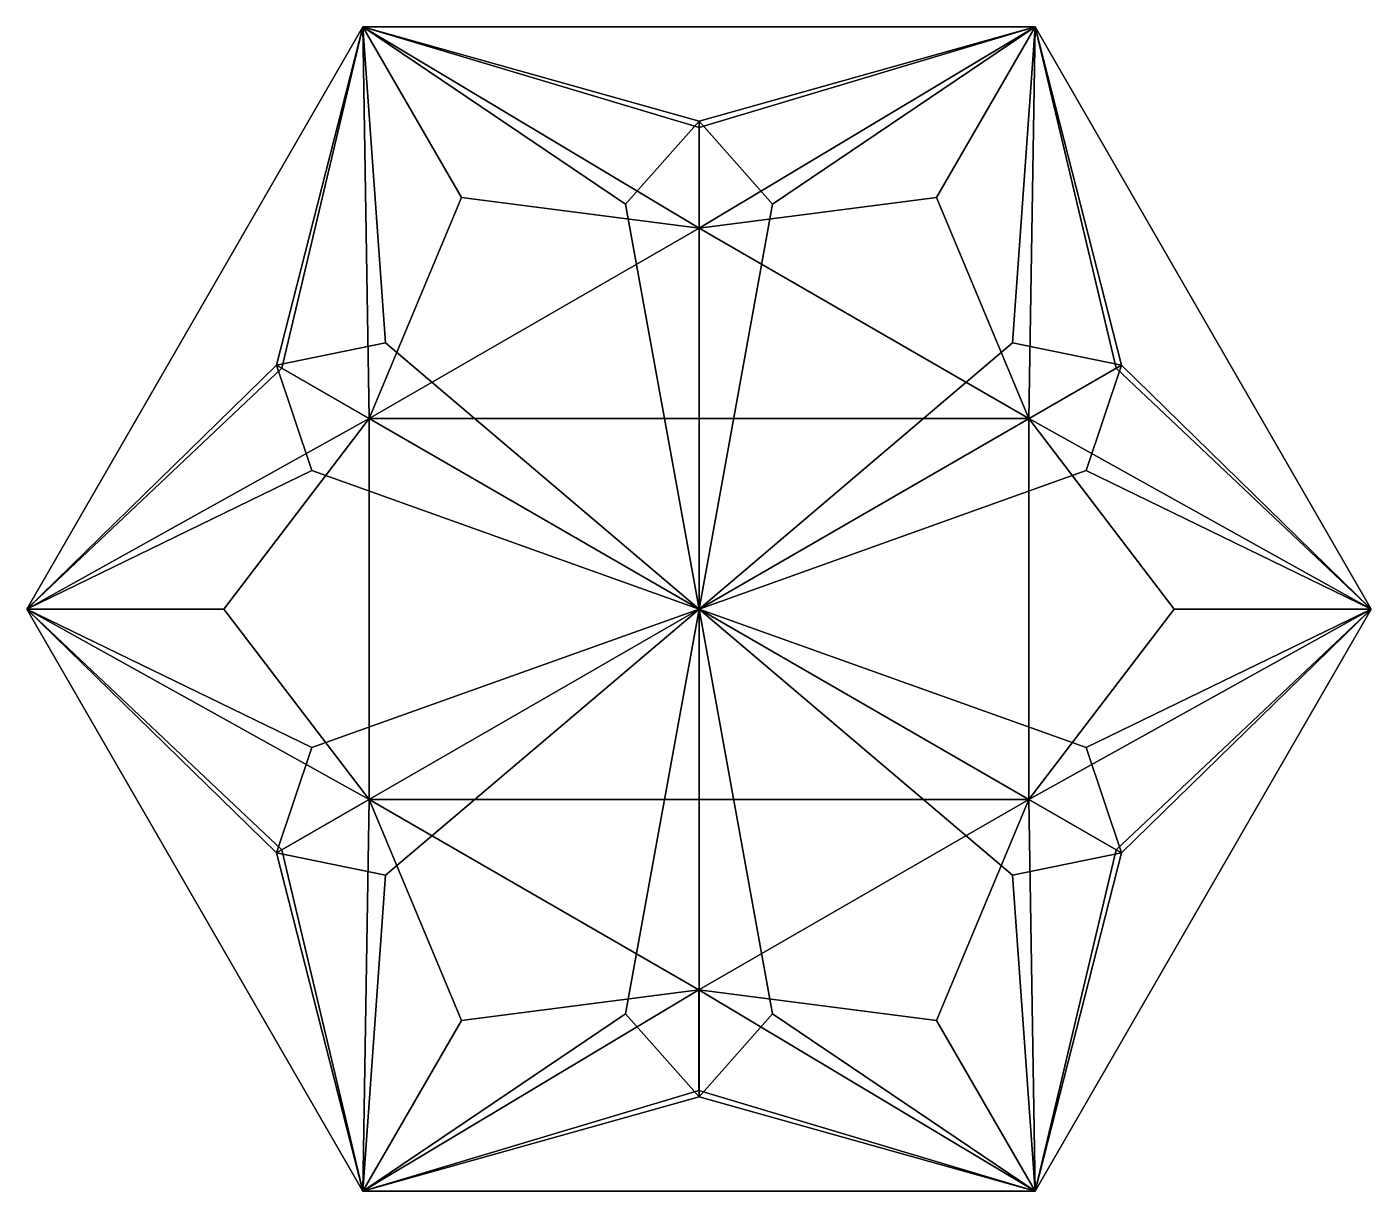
# Model space of a CAD drawing. Extents: x -1.85 to 0.45, y -1 to 1.
import ezdxf

# ---------------------------------------------------------------- set-up
doc = ezdxf.new("R2010")
doc.units = 0
doc.layers.add('Cylinder', color=15, linetype='CONTINUOUS')

msp = doc.modelspace()

# ---------------------------------------------------------------- linework, layer by layer
at = {"layer": 'Cylinder', "color": 0}
for points in [[(-1.424443, 0.418492, -0.439777), (-1.276117, 0.99857, -0.093257), (-1.852642, 0, -0.093257)], [(-1.852642, 0, -0.066527), (-1.852642, 0, -0.093257), (-1.276117, 0.99857, -0.093257), (-1.276117, 0.99857, -0.066527)], [(-1.852642, 0, -0.066527), (-1.276117, 0.99857, -0.066527), (-1.415144, 0.413119, 0.179577)], [(-1.237601, 0.456522, -0.518063), (-1.276117, 0.99857, -0.093257), (-1.424443, 0.418492, -0.439777)], [(-1.265502, 0.326724, 0.350891), (-1.415144, 0.413119, 0.179577), (-1.276117, 0.99857, -0.066527)], [(-1.276117, 0.99857, -0.066527), (-1.276117, 0.99857, -0.093257), (-0.123069, 0.99857, -0.093256), (-0.123069, 0.99857, -0.066528)], [(-0.123069, 0.99857, -0.093256), (-1.276117, 0.99857, -0.093257), (-0.699593, 0.836985, -0.439777)], [(-0.825949, 0.694193, -0.518061), (-1.276117, 0.99857, -0.093257), (-1.237601, 0.456522, -0.518063), (-0.699593, 0, -1.095586)], [(-0.699593, 0.836985, -0.439777), (-1.276117, 0.99857, -0.093257), (-0.825949, 0.694193, -0.518061)], [(-0.699587, 0.826244, 0.179579), (-1.276117, 0.99857, -0.066527), (-0.123069, 0.99857, -0.066528)], [(-1.276117, 0.99857, -0.066527), (-0.699587, 0.826244, 0.179579), (-0.699588, 0.653453, 0.350892)], [(-1.107183, 0.705966, 0.182766), (-1.276117, 0.99857, -0.066527), (-0.699588, 0.653453, 0.350892)], [(-1.265502, 0.326724, 0.350891), (-1.276117, 0.99857, -0.066527), (-1.107183, 0.705966, 0.182766)], [(-0.57324, 0.694192, -0.518063), (-0.123069, 0.99857, -0.093256), (-0.699593, 0.836985, -0.439777)], [(-0.161583, 0.456523, -0.518062), (-0.123069, 0.99857, -0.093256), (-0.57324, 0.694192, -0.518063), (-0.699593, 0, -1.095586)], [(-0.699588, 0.653453, 0.350892), (-0.699587, 0.826244, 0.179579), (-0.123069, 0.99857, -0.066528)], [(-0.699588, 0.653453, 0.350892), (-0.123069, 0.99857, -0.066528), (-0.292005, 0.705963, 0.182768)], [(-0.292005, 0.705963, 0.182768), (-0.123069, 0.99857, -0.066528), (-0.133683, 0.32672, 0.350892)], [(0.025257, 0.418493, -0.439777), (-0.123069, 0.99857, -0.093256), (-0.161583, 0.456523, -0.518062)], [(-0.123069, 0.99857, -0.066528), (0.015959, 0.413116, 0.179578), (-0.133683, 0.32672, 0.350892)], [(-0.123069, 0.99857, -0.066528), (-0.123069, 0.99857, -0.093256), (0.453456, 0, -0.093257), (0.453456, 0, -0.066528)], [(0.453456, 0, -0.093257), (-0.123069, 0.99857, -0.093256), (0.025257, 0.418493, -0.439777)], [(0.015959, 0.413116, 0.179578), (-0.123069, 0.99857, -0.066528), (0.453456, 0, -0.066528)], [(-0.699593, 0.836985, -0.439777), (-0.825949, 0.694193, -0.518061), (-0.699593, 0, -1.095586)], [(-0.57324, 0.694192, -0.518063), (-0.699593, 0.836985, -0.439777), (-0.699593, 0, -1.095586)], [(-1.265502, 0.326724, 0.350891), (-1.107183, 0.705966, 0.182766), (-0.699588, 0.653453, 0.350892)], [(-0.699588, 0.653453, 0.350892), (-0.292005, 0.705963, 0.182768), (-0.133683, 0.32672, 0.350892)], [(-0.699588, 0.653453, 0.350892), (-0.133683, 0.32672, 0.350892), (-1.265502, 0.326724, 0.350891)], [(-0.699593, 0, -1.095586), (-1.237601, 0.456522, -0.518063), (-1.424443, 0.418492, -0.439777)], [(0.025257, 0.418493, -0.439777), (-0.161583, 0.456523, -0.518062), (-0.699593, 0, -1.095586)], [(-1.424443, 0.418492, -0.439777), (-1.852642, 0, -0.093257), (-1.363953, 0.237671, -0.518066)], [(-1.424443, 0.418492, -0.439777), (-1.363953, 0.237671, -0.518066), (-0.699593, 0, -1.095586)], [(0.025257, 0.418493, -0.439777), (-0.699593, 0, -1.095586), (-0.03523, 0.237671, -0.518063)], [(-0.03523, 0.237671, -0.518063), (0.453456, 0, -0.093257), (0.025257, 0.418493, -0.439777)], [(-1.852642, 0, -0.066527), (-1.415144, 0.413119, 0.179577), (-1.265502, 0.326724, 0.350891)], [(-0.133683, 0.32672, 0.350892), (0.015959, 0.413116, 0.179578), (0.453456, 0, -0.066528)], [(-1.514777, 0, 0.182763), (-1.852642, 0, -0.066527), (-1.265502, 0.326724, 0.350891)], [(-1.514777, 0, 0.182763), (-1.265502, 0.326724, 0.350891), (-1.265506, -0.326729, 0.350886)], [(-1.265502, 0.326724, 0.350891), (-0.133684, -0.326734, 0.350888), (-1.265506, -0.326729, 0.350886)], [(-0.133683, 0.32672, 0.350892), (-0.133684, -0.326734, 0.350888), (-1.265502, 0.326724, 0.350891)], [(-0.133684, -0.326734, 0.350888), (-0.133683, 0.32672, 0.350892), (0.11559, 0, 0.182764)], [(-0.133683, 0.32672, 0.350892), (0.453456, 0, -0.066528), (0.11559, 0, 0.182764)], [(-1.363953, 0.237671, -0.518066), (-1.852642, 0, -0.093257), (-1.363957, -0.237671, -0.518063), (-0.699593, 0, -1.095586)], [(-0.035226, -0.237669, -0.518061), (0.453456, 0, -0.093257), (-0.03523, 0.237671, -0.518063), (-0.699593, 0, -1.095586)], [(-1.852642, 0, -0.093257), (-1.276118, -0.998569, -0.093257), (-1.424443, -0.418492, -0.439777)], [(-1.363957, -0.237671, -0.518063), (-1.852642, 0, -0.093257), (-1.424443, -0.418492, -0.439777)], [(-1.276118, -0.998569, -0.066528), (-1.276118, -0.998569, -0.093257), (-1.852642, 0, -0.093257), (-1.852642, 0, -0.066527)], [(-1.415144, -0.41312, 0.179577), (-1.276118, -0.998569, -0.066528), (-1.852642, 0, -0.066527)], [(-1.265506, -0.326729, 0.350886), (-1.415144, -0.41312, 0.179577), (-1.852642, 0, -0.066527)], [(-1.265506, -0.326729, 0.350886), (-1.852642, 0, -0.066527), (-1.514777, 0, 0.182763)], [(-1.424443, -0.418492, -0.439777), (-1.237604, -0.456524, -0.518061), (-0.699593, 0, -1.095586)], [(-1.363957, -0.237671, -0.518063), (-1.424443, -0.418492, -0.439777), (-0.699593, 0, -1.095586)], [(-1.237604, -0.456524, -0.518061), (-1.276118, -0.998569, -0.093257), (-0.825943, -0.69419, -0.518065), (-0.699593, 0, -1.095586)], [(-0.699593, 0, -1.095586), (-0.825943, -0.69419, -0.518065), (-0.699593, -0.836985, -0.439777)], [(0.025257, -0.418492, -0.439777), (-0.035226, -0.237669, -0.518061), (-0.699593, 0, -1.095586)], [(-0.699593, 0, -1.095586), (-0.161582, -0.456519, -0.518064), (0.025257, -0.418492, -0.439777)], [(-0.573237, -0.694193, -0.518061), (-0.123069, -0.99857, -0.093257), (-0.161582, -0.456519, -0.518064), (-0.699593, 0, -1.095586)], [(-0.699593, -0.836985, -0.439777), (-0.573237, -0.694193, -0.518061), (-0.699593, 0, -1.095586)], [(0.453456, 0, -0.066528), (0.015953, -0.413128, 0.179578), (-0.133684, -0.326734, 0.350888)], [(0.11559, 0, 0.182764), (0.453456, 0, -0.066528), (-0.133684, -0.326734, 0.350888)], [(-0.123069, -0.99857, -0.093257), (0.453456, 0, -0.093257), (0.025257, -0.418492, -0.439777)], [(0.453456, 0, -0.066528), (0.453456, 0, -0.093257), (-0.123069, -0.99857, -0.093257), (-0.123069, -0.99857, -0.066527)], [(0.015953, -0.413128, 0.179578), (0.453456, 0, -0.066528), (-0.123069, -0.99857, -0.066527)], [(0.025257, -0.418492, -0.439777), (0.453456, 0, -0.093257), (-0.035226, -0.237669, -0.518061)], [(-1.276118, -0.998569, -0.066528), (-1.415144, -0.41312, 0.179577), (-1.265506, -0.326729, 0.350886)], [(-1.107184, -0.705969, 0.182764), (-1.276118, -0.998569, -0.066528), (-1.265506, -0.326729, 0.350886)], [(-0.133684, -0.326734, 0.350888), (-0.699597, -0.65346, 0.350886), (-1.265506, -0.326729, 0.350886)], [(-1.107184, -0.705969, 0.182764), (-1.265506, -0.326729, 0.350886), (-0.699597, -0.65346, 0.350886)], [(-0.699597, -0.65346, 0.350886), (-0.133684, -0.326734, 0.350888), (-0.291999, -0.705974, 0.18276)], [(-0.133684, -0.326734, 0.350888), (-0.123069, -0.99857, -0.066527), (-0.291999, -0.705974, 0.18276)], [(-0.133684, -0.326734, 0.350888), (0.015953, -0.413128, 0.179578), (-0.123069, -0.99857, -0.066527)], [(-1.424443, -0.418492, -0.439777), (-1.276118, -0.998569, -0.093257), (-1.237604, -0.456524, -0.518061)], [(-0.161582, -0.456519, -0.518064), (-0.123069, -0.99857, -0.093257), (0.025257, -0.418492, -0.439777)], [(-0.699597, -0.65346, 0.350886), (-0.699599, -0.826245, 0.179578), (-1.276118, -0.998569, -0.066528)], [(-0.699597, -0.65346, 0.350886), (-1.276118, -0.998569, -0.066528), (-1.107184, -0.705969, 0.182764)], [(-0.123069, -0.99857, -0.066527), (-0.699599, -0.826245, 0.179578), (-0.699597, -0.65346, 0.350886)], [(-0.291999, -0.705974, 0.18276), (-0.123069, -0.99857, -0.066527), (-0.699597, -0.65346, 0.350886)], [(-0.825943, -0.69419, -0.518065), (-1.276118, -0.998569, -0.093257), (-0.699593, -0.836985, -0.439777)], [(-0.699593, -0.836985, -0.439777), (-0.123069, -0.99857, -0.093257), (-0.573237, -0.694193, -0.518061)], [(-0.699599, -0.826245, 0.179578), (-0.123069, -0.99857, -0.066527), (-1.276118, -0.998569, -0.066528)], [(-1.276118, -0.998569, -0.093257), (-0.123069, -0.99857, -0.093257), (-0.699593, -0.836985, -0.439777)], [(-0.123069, -0.99857, -0.066527), (-0.123069, -0.99857, -0.093257), (-1.276118, -0.998569, -0.093257), (-1.276118, -0.998569, -0.066528)]]:
    msp.add_3dface(points, dxfattribs=at)

doc.saveas('drawing.dxf')
